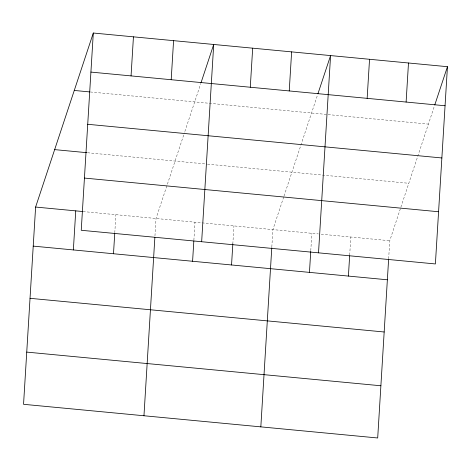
<?xml version="1.0" encoding="UTF-8"?>
<svg xmlns="http://www.w3.org/2000/svg" width="471" height="471" viewBox="0 0 471 471"><rect width="100%" height="100%" fill="white"/><g stroke="black" fill="none" stroke-linecap="round" stroke-linejoin="round"><path stroke-width="0.35" stroke-dasharray="2.35 1.77" d="M114.783 232.768L115.89 214.682M154.959 235.859L156.025 218.497L184.426 132.828M193.875 240.287L194.976 222.2M232.827 243.99L233.934 225.903M271.826 246.969L272.892 229.607L283.772 196.796M310.783 250.678L311.843 233.316M349.694 255.105L350.801 237.019M388.652 258.809L389.758 240.722L400.638 207.905M184.868 131.486L200.799 83.438M283.995 196.107L317.666 94.553M400.862 207.222L434.533 105.663M90.326 91.975L327.416 114.518M328.134 114.588L428.41 124.12M87.494 152.739L206.804 164.085M207.523 164.155L408.799 183.29M83.049 211.561L318.337 233.928M321.222 234.205L389.758 240.722"/><path stroke-width="0.71" d="M93.305 33.023L81.242 230.278L435.387 263.948L447.45 66.694L93.305 33.023L35.613 207.052L23.55 404.306L377.695 437.977L388.604 259.527M73.364 249.93L75.749 210.867M113.499 253.745L114.736 233.492M131.056 75.902L133.446 36.838M143.961 415.758L154.871 237.307M171.191 79.717L173.581 40.653M192.592 261.264L193.828 241.011M201.653 241.729L213.716 44.468L201.023 82.755M231.544 264.967L232.827 243.99M250.284 87.235L252.674 48.172M260.828 426.867L271.785 247.693M289.235 90.944L291.626 51.875M309.459 272.379L310.742 251.396M318.52 252.839L330.583 55.584L317.89 93.87M348.41 276.083L349.653 255.824M367.15 98.351L369.541 59.287M406.108 102.054L408.492 62.99M434.757 104.98L447.45 66.694M90.921 72.087L445.06 105.757M74.271 90.45L89.596 91.91M87.724 124.291L441.869 157.962M54.654 149.619L86.764 152.675M84.439 178.073L438.578 211.744M35.613 207.052L82.319 211.491M33.223 246.115L387.368 279.786M30.032 298.32L384.177 331.99M26.741 352.102L380.886 385.773"/></g></svg>
